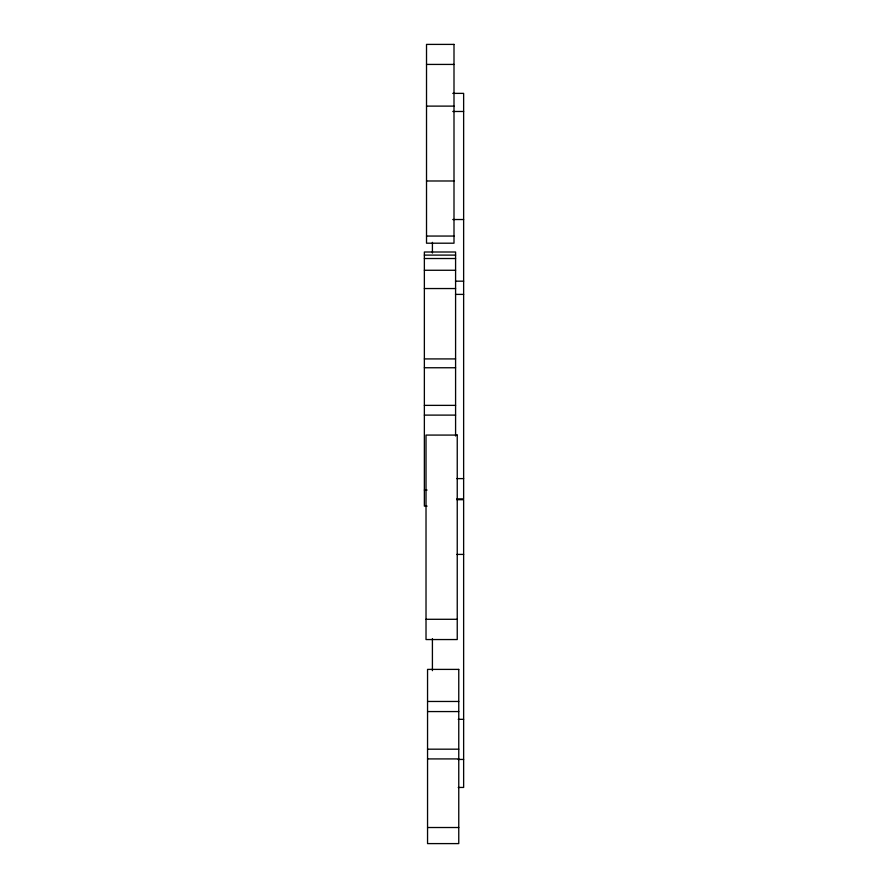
<?xml version="1.0" encoding="UTF-8"?>
<svg xmlns="http://www.w3.org/2000/svg" width="888" height="888" viewBox="0 0 888 888"><rect width="100%" height="100%" fill="white"/><g stroke="black" fill="none" stroke-linecap="round" stroke-linejoin="round"><path stroke-width="1.33" d="M426.518 64.424L454.001 64.424M452.769 93.373L463.636 93.373L463.636 498.867L456.843 498.867M426.518 106.116L454.001 106.116M452.769 111.477L463.636 111.477M426.518 180.986L454.001 180.986M452.769 219.525L463.636 219.525M426.518 236.053L454.001 236.053M424.364 255.1L455.588 255.1M424.364 258.519L455.588 258.519M424.364 270.263L455.588 270.263M455.489 281.174L463.636 281.174M424.364 288.545L455.588 288.545M455.489 294.394L463.636 294.394M424.364 358.919L455.588 358.919M424.364 367.754L455.588 367.754M424.364 405.372L455.588 405.372M424.364 415.107L455.588 415.107M456.843 478.61L463.636 478.61M424.364 490.054L427.084 490.054M456.843 499.7L463.636 499.7L463.636 787.445L458.208 787.445M427.084 506.138L424.364 506.138L424.364 252.003L455.588 252.003L455.588 436.019M456.843 554.412L463.636 554.412M426.018 619.291L457.242 619.291M427.55 701.465L458.763 701.465M427.55 711.566L458.763 711.566M458.208 719.336L463.636 719.336M427.55 749.183L458.763 749.183M427.55 758.918L458.763 758.918M458.208 759.44L463.636 759.44M427.55 827.516L458.763 827.516M432.412 242.357L432.412 253.036M432.412 638.627L432.412 670.673M454.001 44.4L426.518 44.4L426.518 243.201L454.001 243.201L454.001 44.4M457.242 435.076L426.018 435.076L426.018 639.549L457.242 639.549L457.242 435.076M458.763 669.397L427.55 669.397L427.55 843.6L458.763 843.6L458.763 669.397"/></g></svg>
